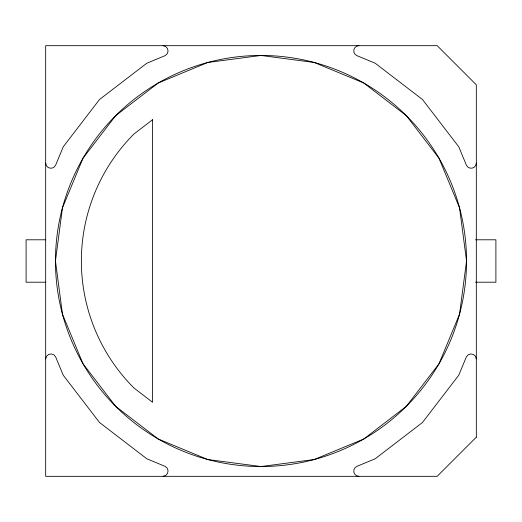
<?xml version="1.0" encoding="UTF-8"?>
<svg xmlns="http://www.w3.org/2000/svg" width="522" height="522" viewBox="0 0 522 522"><rect width="100%" height="100%" fill="white"/><g stroke="black" fill="none" stroke-linecap="round" stroke-linejoin="round"><path stroke-width="0.78" d="M45.675 239.794L26.1 239.794L26.1 282.206L45.675 282.206M475.509 239.794L495.9 239.794L495.9 282.206L475.509 282.206M476.325 358.927A5.246 5.246 0 0 0 466.335 356.937L458.779 375.188L422.487 422.487L375.188 458.779L356.937 466.335A5.194 5.194 0 0 0 358.927 476.325M476.325 163.073A5.194 5.194 0 0 1 466.335 165.063L458.779 146.812L422.487 99.513L375.188 63.221L356.937 55.665A5.194 5.194 0 0 1 358.927 45.675M163.073 45.675A5.246 5.246 0 0 1 165.063 55.665L146.812 63.221L99.513 99.513L63.221 146.812L55.665 165.063A5.194 5.194 0 0 1 45.675 163.073M45.675 358.927A5.246 5.246 0 0 1 55.665 356.937L63.221 375.188L99.513 422.487L146.812 458.779L165.063 466.335A5.246 5.246 0 0 1 163.073 476.325M62.464 207.802L55.462 261L62.464 314.198L82.998 363.769L115.662 406.338L158.231 439.002L207.802 459.536L261 466.537L314.198 459.536L363.769 439.002L406.338 406.338L439.002 363.769L459.536 314.198L466.537 261L459.536 207.802L439.002 158.231L406.338 115.662L363.769 82.998L314.198 62.464L261 55.462L207.802 62.464L158.231 82.998L115.662 115.662L82.998 158.231L62.464 207.802M476.325 437.175L437.175 476.325L45.675 476.325L45.675 45.675L437.175 45.675L476.325 84.825L476.325 437.175M152.587 119.714L133.984 133.984A179.627 179.627 0 0 0 133.984 388.016L152.587 402.286L152.587 119.714M115.662 406.338A205.537 205.537 0 0 0 459.536 314.198A205.537 205.537 0 0 0 207.802 62.464A205.537 205.537 0 0 0 115.662 406.338"/></g></svg>
